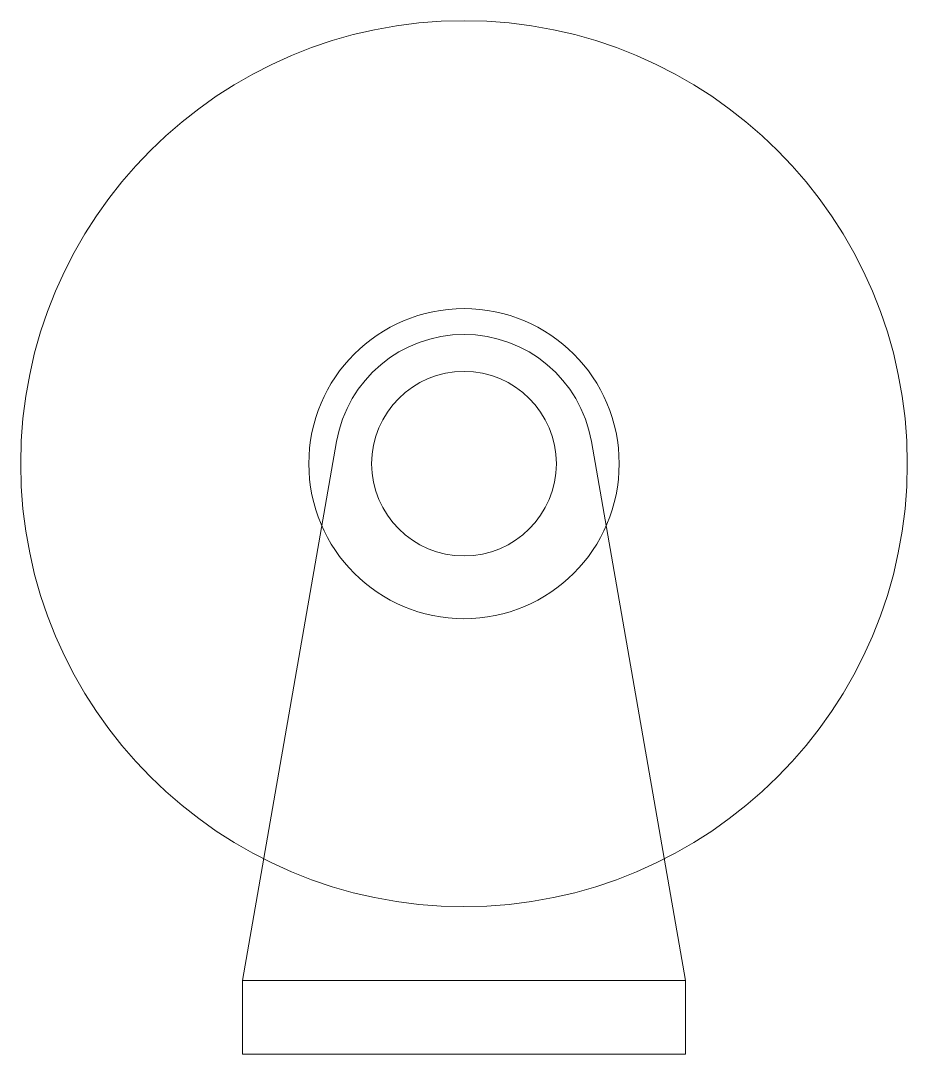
# Model space of a CAD drawing. Header units: millimetres. Extents: x -60 to 60, y 0 to 140.
import ezdxf

# ---------------------------------------------------------------- set-up
doc = ezdxf.new("R2010")
doc.units = ezdxf.units.MM
for name, color, linetype, lineweight, true_color in [('Arm', 7, 'CONTINUOUS', 0, 0x000000), ('Drawings', 5, 'CONTINUOUS', 0, 0x0000ff), ('TP Roll', 1, 'CONTINUOUS', 0, 0xff0000)]:
    doc.layers.add(name, color=color, linetype=linetype, lineweight=lineweight, true_color=true_color)

msp = doc.modelspace()

# ---------------------------------------------------------------- linework, layer by layer
at = {"layer": 'Arm'}
for p, q in [((-17.24, 83.01), (-30, 10)), ((17.24, 83.01), (30, 10)), ((-30, 10), (30, 10))]:
    msp.add_line(p, q, dxfattribs=at)
msp.add_arc((0, 80), 17.5, 9.9141, 170.0859, dxfattribs=at)
at = {"layer": 'Drawings'}
for p, q in [((-30, 10), (-30, 0)), ((30, 10), (30, 0)), ((-30, 0), (30, 0))]:
    msp.add_line(p, q, dxfattribs=at)
msp.add_circle((0, 80), 12.5, dxfattribs=at)
at = {"layer": 'TP Roll'}
for radius in [60, 21]:
    msp.add_circle((0, 80), radius, dxfattribs=at)

doc.saveas('drawing.dxf')
